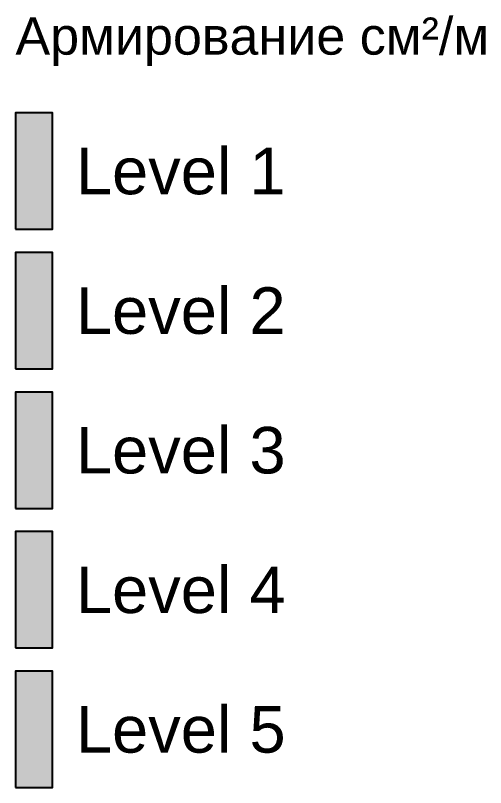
# Model space of a CAD drawing. Header units: metres. Extents: x -7480 to 79269, y -9100 to 45880.
# Drawn here: x 47564 to 79269, y -8315 to 43815 of the extents above; entities that cross this region are included whole.
import ezdxf
from ezdxf.enums import TextEntityAlignment as Align

# ---------------------------------------------------------------- set-up
doc = ezdxf.new("R2010")
doc.units = ezdxf.units.M
for name, color, linetype in [('COLOR_1', 1, 'Continuous'), ('COLOR_181', 181, 'Continuous'), ('COLOR_3', 3, 'Continuous'), ('COLOR_5', 5, 'Continuous'), ('COLOR_6', 6, 'Continuous'), ('LEGEND', 7, 'Continuous')]:
    doc.layers.add(name, color=color, linetype=linetype)
doc.styles.add('Arial', font='arial.ttf')

msp = doc.modelspace()

# ---------------------------------------------------------------- linework, layer by layer
at = {"layer": 'COLOR_1'}
msp.add_solid([(47564, 19961), (50066, 19961), (47564, 27815), (50066, 27815)], dxfattribs=at)
at = {"layer": 'COLOR_181'}
msp.add_solid([(47564, 29386), (50066, 29386), (47564, 37240), (50066, 37240)], dxfattribs=at)
at = {"layer": 'COLOR_3'}
msp.add_solid([(47564, 10536), (50066, 10536), (47564, 18390), (50066, 18390)], dxfattribs=at)
at = {"layer": 'COLOR_5'}
msp.add_solid([(47564, 1111), (50066, 1111), (47564, 8965), (50066, 8965)], dxfattribs=at)
at = {"layer": 'COLOR_6'}
msp.add_solid([(47564, -8315), (50066, -8315), (47564, -460), (50066, -460)], dxfattribs=at)
at = {"layer": 'LEGEND', "color": 7}
for points in [[(47564, 29386), (50066, 29386), (50066, 37240), (47564, 37240)], [(47564, 19961), (50066, 19961), (50066, 27815), (47564, 27815)], [(47564, 10536), (50066, 10536), (50066, 18390), (47564, 18390)], [(47564, 1111), (50066, 1111), (50066, 8965), (47564, 8965)], [(47564, -8315), (50066, -8315), (50066, -460), (47564, -460)]]:
    msp.add_lwpolyline(points, close=True, dxfattribs=at)

# ---------------------------------------------------------------- texts
at = {"layer": 'LEGEND', "color": 7, "style": 'Arial'}
msp.add_text('Армирование см²/м', height=2513.37, dxfattribs=at).set_placement((47564, 41167))
for s, p in [('Level 1', (51637, 33313)), ('Level 2', (51637, 23888)), ('Level 3', (51637, 14463)), ('Level 4', (51637, 5038)), ('Level 5', (51637, -4387))]:
    msp.add_text(s, height=3141.7, dxfattribs=at).set_placement(p, align=Align.MIDDLE_LEFT)

doc.saveas('drawing.dxf')
